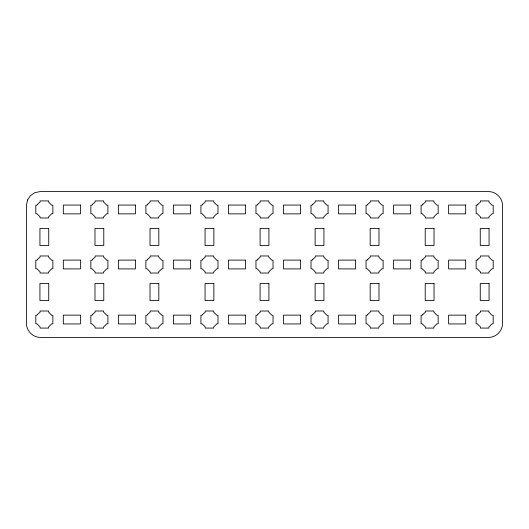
<?xml version="1.0" encoding="UTF-8"?>
<svg xmlns="http://www.w3.org/2000/svg" width="529" height="529" viewBox="0 0 529 529"><rect width="100%" height="100%" fill="white"/><g stroke="black" fill="none" stroke-linecap="round" stroke-linejoin="round"><path stroke-width="0.79" d="M27.534 199.975L26.45 205.331L26.45 323.669C26.595 331.068 32.811 337.284 40.211 337.429L488.789 337.429C496.189 337.284 502.405 331.068 502.55 323.669L502.55 205.331C502.405 197.932 496.189 191.716 488.789 191.571L40.211 191.571L34.854 192.655L30.484 195.604L27.534 199.975M37.572 204.267L36.951 205.192L35.807 205.192L35.807 213.723L36.951 213.723L40.072 216.85L40.072 217.988L48.602 217.988L48.602 216.85L51.73 213.723L52.867 213.723L52.867 205.192L51.73 205.192L48.602 202.071L48.602 200.927L40.072 200.927L40.072 202.071L37.572 204.267M37.572 259.303L36.951 260.235L35.807 260.235L35.807 268.765L36.951 268.765L40.072 271.886L40.072 273.03L48.602 273.03L48.602 271.886L51.73 268.765L52.867 268.765L52.867 260.235L51.73 260.235L48.602 257.114L48.602 255.97L40.072 255.97L40.072 257.114L37.572 259.303M92.608 204.267L91.986 205.192L90.849 205.192L90.849 213.723L91.986 213.723L95.114 216.85L95.114 217.988L103.644 217.988L103.644 216.85L106.765 213.723L107.909 213.723L107.909 205.192L106.765 205.192L103.644 202.071L103.644 200.927L95.114 200.927L95.114 202.071L92.608 204.267M37.572 314.345L36.951 315.277L35.807 315.277L35.807 323.808L36.951 323.808L40.072 326.929L40.072 328.073L48.602 328.073L48.602 326.929L51.73 323.808L52.867 323.808L52.867 315.277L51.73 315.277L48.602 312.15L48.602 311.012L40.072 311.012L40.072 312.15L37.572 314.345M92.608 259.303L91.986 260.235L90.849 260.235L90.849 268.765L91.986 268.765L95.114 271.886L95.114 273.03L103.644 273.03L103.644 271.886L106.765 268.765L107.909 268.765L107.909 260.235L106.765 260.235L103.644 257.114L103.644 255.97L95.114 255.97L95.114 257.114L92.608 259.303M147.651 204.267L147.029 205.192L145.885 205.192L145.885 213.723L147.029 213.723L150.157 216.85L150.157 217.988L158.687 217.988L158.687 216.85L161.808 213.723L162.952 213.723L162.952 205.192L161.808 205.192L158.687 202.071L158.687 200.927L150.157 200.927L150.157 202.071L147.651 204.267M92.608 314.345L91.986 315.277L90.849 315.277L90.849 323.808L91.986 323.808L95.114 326.929L95.114 328.073L103.644 328.073L103.644 326.929L106.765 323.808L107.909 323.808L107.909 315.277L106.765 315.277L103.644 312.15L103.644 311.012L95.114 311.012L95.114 312.15L92.608 314.345M147.651 259.303L147.029 260.235L145.885 260.235L145.885 268.765L147.029 268.765L150.157 271.886L150.157 273.03L158.687 273.03L158.687 271.886L161.808 268.765L162.952 268.765L162.952 260.235L161.808 260.235L158.687 257.114L158.687 255.97L150.157 255.97L150.157 257.114L147.651 259.303M202.693 204.267L202.071 205.192L200.927 205.192L200.927 213.723L202.071 213.723L205.192 216.85L205.192 217.988L213.723 217.988L213.723 216.85L216.85 213.723L217.988 213.723L217.988 205.192L216.85 205.192L213.723 202.071L213.723 200.927L205.192 200.927L205.192 202.071L202.693 204.267M147.651 314.345L147.029 315.277L145.885 315.277L145.885 323.808L147.029 323.808L150.157 326.929L150.157 328.073L158.687 328.073L158.687 326.929L161.808 323.808L162.952 323.808L162.952 315.277L161.808 315.277L158.687 312.15L158.687 311.012L150.157 311.012L150.157 312.15L147.651 314.345M202.693 259.303L202.071 260.235L200.927 260.235L200.927 268.765L202.071 268.765L205.192 271.886L205.192 273.03L213.723 273.03L213.723 271.886L216.85 268.765L217.988 268.765L217.988 260.235L216.85 260.235L213.723 257.114L213.723 255.97L205.192 255.97L205.192 257.114L202.693 259.303M257.735 204.267L257.114 205.192L255.97 205.192L255.97 213.723L257.114 213.723L260.235 216.85L260.235 217.988L268.765 217.988L268.765 216.85L271.886 213.723L273.03 213.723L273.03 205.192L271.886 205.192L268.765 202.071L268.765 200.927L260.235 200.927L260.235 202.071L257.735 204.267M202.693 314.345L202.071 315.277L200.927 315.277L200.927 323.808L202.071 323.808L205.192 326.929L205.192 328.073L213.723 328.073L213.723 326.929L216.85 323.808L217.988 323.808L217.988 315.277L216.85 315.277L213.723 312.15L213.723 311.012L205.192 311.012L205.192 312.15L202.693 314.345M257.735 259.303L257.114 260.235L255.97 260.235L255.97 268.765L257.114 268.765L260.235 271.886L260.235 273.03L268.765 273.03L268.765 271.886L271.886 268.765L273.03 268.765L273.03 260.235L271.886 260.235L268.765 257.114L268.765 255.97L260.235 255.97L260.235 257.114L257.735 259.303M312.771 204.267L312.15 205.192L311.012 205.192L311.012 213.723L312.15 213.723L315.277 216.85L315.277 217.988L323.808 217.988L323.808 216.85L326.929 213.723L328.073 213.723L328.073 205.192L326.929 205.192L323.808 202.071L323.808 200.927L315.277 200.927L315.277 202.071L312.771 204.267M257.735 314.345L257.114 315.277L255.97 315.277L255.97 323.808L257.114 323.808L260.235 326.929L260.235 328.073L268.765 328.073L268.765 326.929L271.886 323.808L273.03 323.808L273.03 315.277L271.886 315.277L268.765 312.15L268.765 311.012L260.235 311.012L260.235 312.15L257.735 314.345M312.771 259.303L312.15 260.235L311.012 260.235L311.012 268.765L312.15 268.765L315.277 271.886L315.277 273.03L323.808 273.03L323.808 271.886L326.929 268.765L328.073 268.765L328.073 260.235L326.929 260.235L323.808 257.114L323.808 255.97L315.277 255.97L315.277 257.114L312.771 259.303M367.814 204.267L367.192 205.192L366.048 205.192L366.048 213.723L367.192 213.723L370.313 216.85L370.313 217.988L378.843 217.988L378.843 216.85L381.971 213.723L383.115 213.723L383.115 205.192L381.971 205.192L378.843 202.071L378.843 200.927L370.313 200.927L370.313 202.071L367.814 204.267M312.771 314.345L312.15 315.277L311.012 315.277L311.012 323.808L312.15 323.808L315.277 326.929L315.277 328.073L323.808 328.073L323.808 326.929L326.929 323.808L328.073 323.808L328.073 315.277L326.929 315.277L323.808 312.15L323.808 311.012L315.277 311.012L315.277 312.15L312.771 314.345M367.814 259.303L367.192 260.235L366.048 260.235L366.048 268.765L367.192 268.765L370.313 271.886L370.313 273.03L378.843 273.03L378.843 271.886L381.971 268.765L383.115 268.765L383.115 260.235L381.971 260.235L378.843 257.114L378.843 255.97L370.313 255.97L370.313 257.114L367.814 259.303M422.856 204.267L422.235 205.192L421.091 205.192L421.091 213.723L422.235 213.723L425.356 216.85L425.356 217.988L433.886 217.988L433.886 216.85L437.014 213.723L438.151 213.723L438.151 205.192L437.014 205.192L433.886 202.071L433.886 200.927L425.356 200.927L425.356 202.071L422.856 204.267M367.814 314.345L367.192 315.277L366.048 315.277L366.048 323.808L367.192 323.808L370.313 326.929L370.313 328.073L378.843 328.073L378.843 326.929L381.971 323.808L383.115 323.808L383.115 315.277L381.971 315.277L378.843 312.15L378.843 311.012L370.313 311.012L370.313 312.15L367.814 314.345M422.856 259.303L422.235 260.235L421.091 260.235L421.091 268.765L422.235 268.765L425.356 271.886L425.356 273.03L433.886 273.03L433.886 271.886L437.014 268.765L438.151 268.765L438.151 260.235L437.014 260.235L433.886 257.114L433.886 255.97L425.356 255.97L425.356 257.114L422.856 259.303M477.892 204.267L477.27 205.192L476.133 205.192L476.133 213.723L477.27 213.723L480.398 216.85L480.398 217.988L488.928 217.988L488.928 216.85L492.049 213.723L493.193 213.723L493.193 205.192L492.049 205.192L488.928 202.071L488.928 200.927L480.398 200.927L480.398 202.071L477.892 204.267M422.856 314.345L422.235 315.277L421.091 315.277L421.091 323.808L422.235 323.808L425.356 326.929L425.356 328.073L433.886 328.073L433.886 326.929L437.014 323.808L438.151 323.808L438.151 315.277L437.014 315.277L433.886 312.15L433.886 311.012L425.356 311.012L425.356 312.15L422.856 314.345M477.892 259.303L477.27 260.235L476.133 260.235L476.133 268.765L477.27 268.765L480.398 271.886L480.398 273.03L488.928 273.03L488.928 271.886L492.049 268.765L493.193 268.765L493.193 260.235L492.049 260.235L488.928 257.114L488.928 255.97L480.398 255.97L480.398 257.114L477.892 259.303M477.892 314.345L477.27 315.277L476.133 315.277L476.133 323.808L477.27 323.808L480.398 326.929L480.398 328.073L488.928 328.073L488.928 326.929L492.049 323.808L493.193 323.808L493.193 315.277L492.049 315.277L488.928 312.15L488.928 311.012L480.398 311.012L480.398 312.15L477.892 314.345M80.388 205.054L63.328 205.054L63.328 213.861L80.388 213.861L80.388 205.054M135.431 205.054L118.37 205.054L118.37 213.861L135.431 213.861L135.431 205.054M190.473 205.054L173.406 205.054L173.406 213.861L190.473 213.861L190.473 205.054M245.509 205.054L228.449 205.054L228.449 213.861L245.509 213.861L245.509 205.054M300.551 205.054L283.491 205.054L283.491 213.861L300.551 213.861L300.551 205.054M355.594 205.054L338.527 205.054L338.527 213.861L355.594 213.861L355.594 205.054M410.63 205.054L393.569 205.054L393.569 213.861L410.63 213.861L410.63 205.054M465.672 205.054L448.612 205.054L448.612 213.861L465.672 213.861L465.672 205.054M48.741 228.449L39.933 228.449L39.933 245.509L48.741 245.509L48.741 228.449M103.783 228.449L94.975 228.449L94.975 245.509L103.783 245.509L103.783 228.449M158.819 228.449L150.018 228.449L150.018 245.509L158.819 245.509L158.819 228.449M213.861 228.449L205.054 228.449L205.054 245.509L213.861 245.509L213.861 228.449M268.904 228.449L260.096 228.449L260.096 245.509L268.904 245.509L268.904 228.449M323.946 228.449L315.139 228.449L315.139 245.509L323.946 245.509L323.946 228.449M378.982 228.449L370.181 228.449L370.181 245.509L378.982 245.509L378.982 228.449M434.025 228.449L425.217 228.449L425.217 245.509L434.025 245.509L434.025 228.449M489.067 228.449L480.259 228.449L480.259 245.509L489.067 245.509L489.067 228.449M80.388 260.096L63.328 260.096L63.328 268.904L80.388 268.904L80.388 260.096M135.431 260.096L118.37 260.096L118.37 268.904L135.431 268.904L135.431 260.096M190.473 260.096L173.406 260.096L173.406 268.904L190.473 268.904L190.473 260.096M245.509 260.096L228.449 260.096L228.449 268.904L245.509 268.904L245.509 260.096M300.551 260.096L283.491 260.096L283.491 268.904L300.551 268.904L300.551 260.096M355.594 260.096L338.527 260.096L338.527 268.904L355.594 268.904L355.594 260.096M410.63 260.096L393.569 260.096L393.569 268.904L410.63 268.904L410.63 260.096M465.672 260.096L448.612 260.096L448.612 268.904L465.672 268.904L465.672 260.096M48.741 283.491L39.933 283.491L39.933 300.551L48.741 300.551L48.741 283.491M103.783 283.491L94.975 283.491L94.975 300.551L103.783 300.551L103.783 283.491M158.819 283.491L150.018 283.491L150.018 300.551L158.819 300.551L158.819 283.491M213.861 283.491L205.054 283.491L205.054 300.551L213.861 300.551L213.861 283.491M268.904 283.491L260.096 283.491L260.096 300.551L268.904 300.551L268.904 283.491M323.946 283.491L315.139 283.491L315.139 300.551L323.946 300.551L323.946 283.491M378.982 283.491L370.181 283.491L370.181 300.551L378.982 300.551L378.982 283.491M434.025 283.491L425.217 283.491L425.217 300.551L434.025 300.551L434.025 283.491M489.067 283.491L480.259 283.491L480.259 300.551L489.067 300.551L489.067 283.491M80.388 315.139L63.328 315.139L63.328 323.946L80.388 323.946L80.388 315.139M135.431 315.139L118.37 315.139L118.37 323.946L135.431 323.946L135.431 315.139M190.473 315.139L173.406 315.139L173.406 323.946L190.473 323.946L190.473 315.139M245.509 315.139L228.449 315.139L228.449 323.946L245.509 323.946L245.509 315.139M300.551 315.139L283.491 315.139L283.491 323.946L300.551 323.946L300.551 315.139M355.594 315.139L338.527 315.139L338.527 323.946L355.594 323.946L355.594 315.139M410.63 315.139L393.569 315.139L393.569 323.946L410.63 323.946L410.63 315.139M465.672 315.139L448.612 315.139L448.612 323.946L465.672 323.946L465.672 315.139"/></g></svg>
